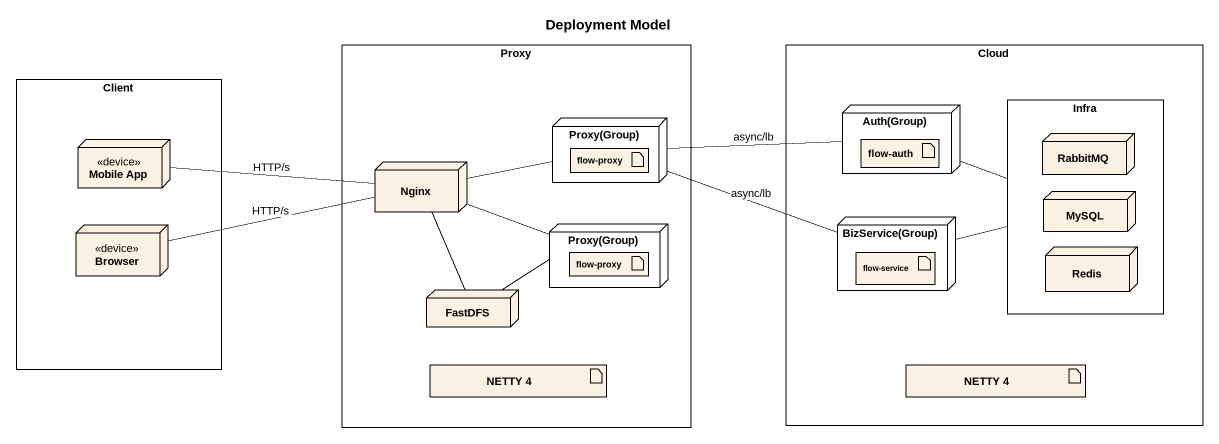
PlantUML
@startuml
title Deployment Model
rectangle Proxy {
  node "Proxy(Group)" as Proxy_Group {
    artifact "flow-proxy" as flow_proxy
  }
  node Nginx
  node "Proxy(Group)" as Proxy_Group_2 {
    artifact "flow-proxy" as flow_proxy_2
  }
  node FastDFS
  artifact "NETTY 4" as NETTY_4
}
rectangle "Cloud" as Cloud_ {
  rectangle Infra {
    node RabbitMQ
    node MySQL
    node Redis
  }
  node "Auth(Group)" as Auth_Group {
    artifact "flow-auth" as flow_auth
  }
  node "BizService(Group)" as BizService_Group {
    artifact "flow-service" as flow_service
  }
  artifact "NETTY 4" as NETTY_4_2
}
rectangle Client {
  node "Mobile App" as Mobile_App <<device>>
  node Browser <<device>>
}
Mobile_App -right- Nginx : HTTP/s
Proxy_Group -right- Auth_Group : async/lb
Proxy_Group -right- BizService_Group : async/lb
Auth_Group -right- Infra
Nginx -right- Proxy_Group
Nginx -right- Proxy_Group_2
Nginx -- FastDFS
Browser -right- Nginx : HTTP/s
Proxy_Group_2 -left- FastDFS
BizService_Group -right- Infra
@enduml
